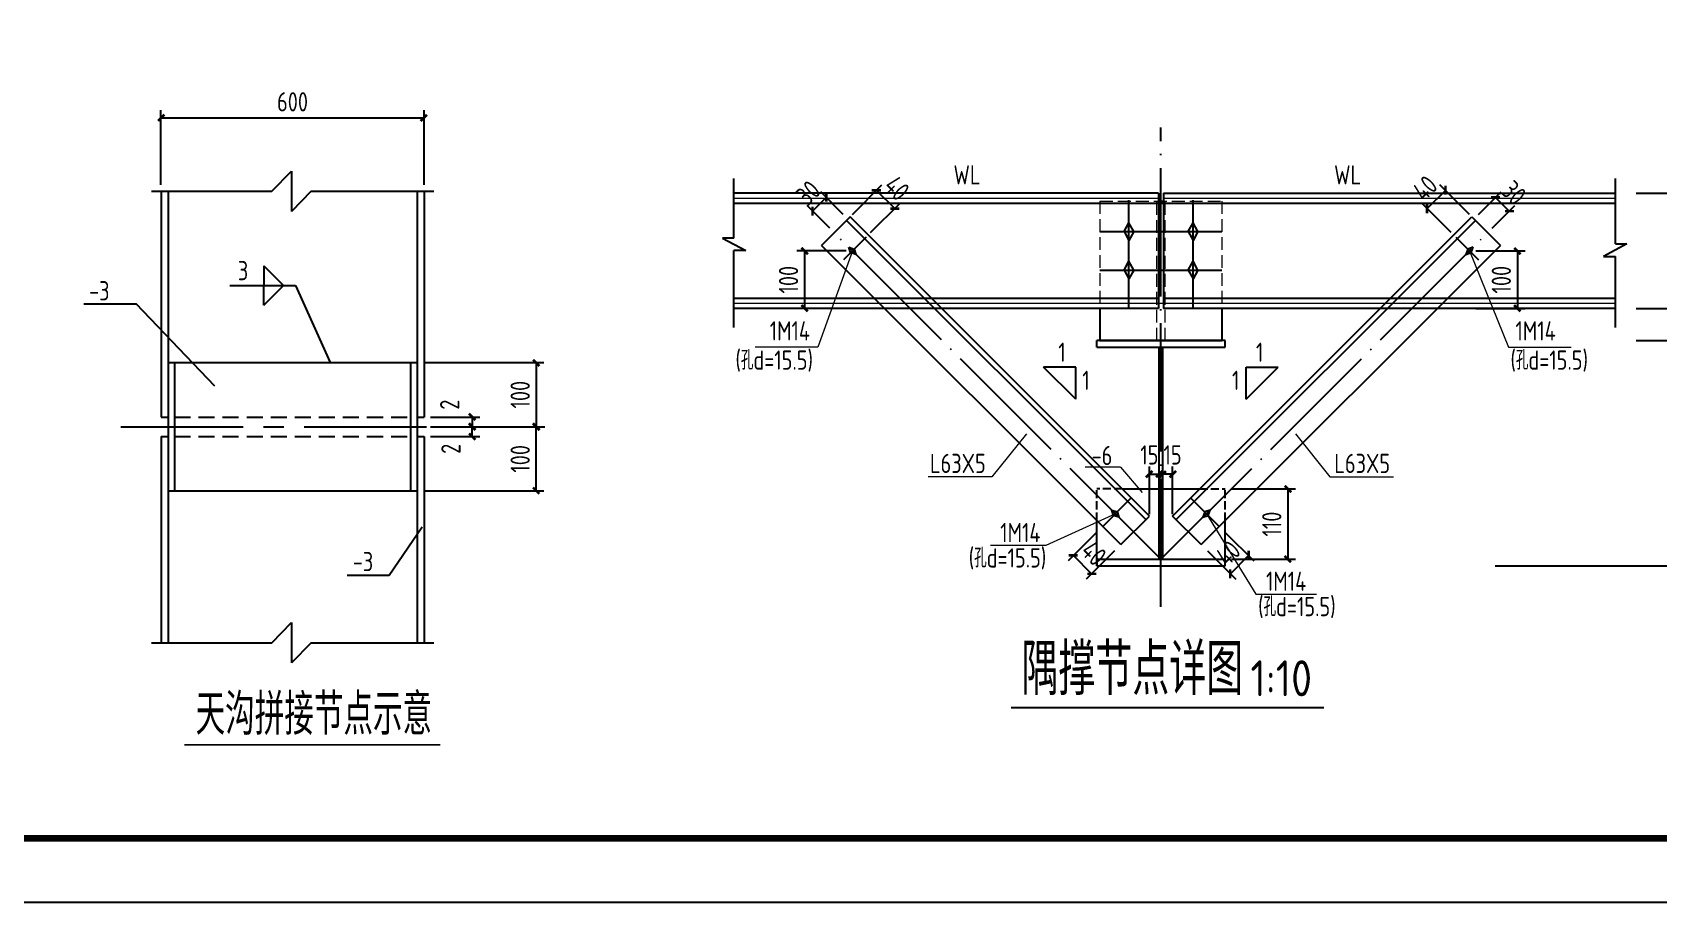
# Model space of a CAD drawing. Header units: millimetres. Extents: x 865974 to 875117, y 41124 to 44891.
# Drawn here: x 869182.2 to 869435.6, y 41123.6 to 41259.2 of the extents above; entities that cross this region are included whole.
import ezdxf

# ---------------------------------------------------------------- set-up
doc = ezdxf.new("R2010")
doc.units = ezdxf.units.MM
doc.header["$LTSCALE"] = 1000
doc.header["$MEASUREMENT"] = 0
for name, pattern in [('( Hidden )', [0.375, 0.25, -0.125]), ('3', [500, 300, -200]), ('center2', [28.575, 19.05, -3.175, 3.175, -3.175]), ('DASH', [0.35, 0.25, -0.1]), ('DASHED', [117.236842, 78.157895, -39.078947]), ('DOTE', [2.42, 2, -0.2, 0.02, -0.2])]:
    doc.linetypes.add(name, pattern=pattern)
for name, color, linetype in [('AXIS', 3, 'Continuous'), ('D1', 112, 'Continuous'), ('D2', 6, 'Continuous'), ('DIM', 7, 'Continuous'), ('DOTE', 1, 'DOTE'), ('FEN', 21, 'Continuous'), ('SHI', 3, 'Continuous'), ('文字', 7, 'Continuous'), ('桩', 6, 'Continuous'), ('梁虚线', 134, '3'), ('水平标注', 2, 'Continuous')]:
    doc.layers.add(name, color=color, linetype=linetype)
for name, color, linetype, lineweight in [('D3', 62, 'Continuous', 9), ('LZ', 64, 'Continuous', 9), ('数字', 3, 'Continuous', 9)]:
    doc.layers.add(name, color=color, linetype=linetype, lineweight=lineweight)
doc.styles.add('GBHZ', font='gbenor.shx', dxfattribs={"width": 0.9, "bigfont": 'gbcbig.shx'})
doc.dimstyles.new('Y10', dxfattribs={"dimscale": 0, "dimtxt": 3, "dimasz": 0.01, "dimexe": 1.2, "dimexo": 1, "dimgap": 1, "dimtad": 1, "dimdec": 0, "dimlfac": 10, "dimzin": 0, "dimdsep": 46, "dimtxsty": 'GBHZ', "dimblk1": 'DX', "dimblk2": 'DX', "dimsah": 1, "dimcen": 0.09, "dimdle": 1, "dimadec": 0, "dimazin": 0, "dimtfac": 1, "dimtdec": 0, "dimtix": 1, "dimtmove": 2, "dimatfit": 3, "dimldrblk": 'DX', "dimfxl": 0, "dimtolj": 1, "dimtzin": 0, "dimarcsym": 0})

# ---------------------------------------------------------------- blocks, each defined once
blk = doc.blocks.new('DX')
at = {"color": 0, "linetype": 'ByBlock', "const_width": 40}
blk.add_lwpolyline([(-54, -51), (46, 49)], dxfattribs=at)
blk = doc.blocks.new('*D10')
at = {"layer": 'Defpoints', "color": 0, "linetype": 'ByBlock', "transparency": 16777216}
for p in [(869431.14, 41234.13), (869442.69, 41234.13), (869431.14, 41216.17)]:
    blk.add_point(p, dxfattribs=at)
at = {"layer": 'dim', "color": 0, "linetype": 'ByBlock', "lineweight": -2, "transparency": 16777216}
for p, q in [((869432.14, 41234.13), (869443.89, 41234.13)), ((869442.69, 41216.18), (869442.69, 41234.12)), ((869432.14, 41216.17), (869443.89, 41216.17))]:
    blk.add_line(p, q, dxfattribs=at)
at = {"layer": 'dim', "color": 0, "linetype": 'ByBlock', "lineweight": -2, "transparency": 16777216, "xscale": 0.01, "yscale": 0.01, "zscale": 0.01}
for p, rotation in [((869442.69, 41234.13), 90), ((869442.69, 41216.17), 270)]:
    blk.add_blockref('DX', p, dxfattribs=dict(at, rotation=rotation))
at = {"layer": 'dim', "color": 0, "linetype": 'ByBlock', "transparency": 16777216, "insert": (869440.19, 41225.15), "char_height": 3, "attachment_point": 5, "rotation": 90, "style": 'GBHZ'}
blk.add_mtext('\\A1;200', dxfattribs=at)
blk = doc.blocks.new('*D11')
at = {"layer": 'Defpoints', "color": 0, "linetype": 'ByBlock', "transparency": 16777216}
for p in [(869433.14, 41211.17), (869442.69, 41211.17), (869409.16, 41176.09)]:
    blk.add_point(p, dxfattribs=at)
at = {"layer": 'dim', "color": 0, "linetype": 'ByBlock', "lineweight": -2, "transparency": 16777216}
for p, q in [((869434.14, 41211.17), (869443.89, 41211.17)), ((869442.69, 41176.1), (869442.69, 41211.16)), ((869410.16, 41176.09), (869443.89, 41176.09))]:
    blk.add_line(p, q, dxfattribs=at)
at = {"layer": 'dim', "color": 0, "linetype": 'ByBlock', "lineweight": -2, "transparency": 16777216, "xscale": 0.01, "yscale": 0.01, "zscale": 0.01}
for p, rotation in [((869442.69, 41211.17), 90), ((869442.69, 41176.09), 270)]:
    blk.add_blockref('DX', p, dxfattribs=dict(at, rotation=rotation))
at = {"layer": 'dim', "color": 0, "linetype": 'ByBlock', "transparency": 16777216, "insert": (869440.11, 41193.63), "char_height": 3, "attachment_point": 5, "rotation": 90, "style": 'GBHZ'}
blk.add_mtext('\\A1;梁高(柱高)', dxfattribs=at)
blk = doc.blocks.new('*D12')
at = {"layer": 'Defpoints', "color": 0, "transparency": 16777216}
for p in [(869358.38, 41190.36), (869358.38, 41183.13), (869359.88, 41183.13)]:
    blk.add_point(p, dxfattribs=at)
at = {"layer": 'dim', "color": 0, "lineweight": -2, "transparency": 16777216}
for p, q in [((869358.38, 41184.13), (869358.38, 41191.56)), ((869359.88, 41184.13), (869359.88, 41191.56)), ((869358.37, 41190.36), (869358.36, 41190.36)), ((869359.88, 41190.36), (869358.38, 41190.36)), ((869359.89, 41190.36), (869359.9, 41190.36))]:
    blk.add_line(p, q, dxfattribs=at)
at = {"layer": 'dim', "color": 0, "lineweight": -2, "transparency": 16777216, "xscale": 0.01, "yscale": 0.01, "zscale": 0.01}
blk.add_blockref('DX', (869358.38, 41190.36), dxfattribs=at)
at = {"layer": 'dim', "color": 0, "lineweight": -2, "transparency": 16777216, "xscale": 0.01, "yscale": 0.01, "zscale": 0.01, "rotation": 180}
blk.add_blockref('DX', (869359.88, 41190.36), dxfattribs=at)
at = {"layer": 'dim', "color": 0, "transparency": 16777216, "insert": (869359.88, 41193.36), "char_height": 3, "attachment_point": 5, "style": 'GBHZ'}
blk.add_mtext('\\A1;15', dxfattribs=at)
blk = doc.blocks.new('LS1')
at = {"layer": 'D1'}
for p, q in [((0, 10), (-5, 0)), ((-5, 0), (0, -10)), ((5, 0), (0, 10)), ((0, -10), (5, 0))]:
    blk.add_line(p, q, dxfattribs=at)
blk = doc.blocks.new('*D13')
at = {"layer": 'Defpoints', "color": 0, "transparency": 16777216}
for p in [(869406.87, 41230.12), (869412.36, 41231.37), (869408.99, 41228)]:
    blk.add_point(p, dxfattribs=at)
at = {"layer": 'dim', "color": 0, "lineweight": -2, "transparency": 16777216}
for p, q in [((869407.58, 41230.83), (869411.09, 41234.34)), ((869409.7, 41228.71), (869413.21, 41232.22)), ((869410.23, 41233.5), (869410.22, 41233.5)), ((869410.24, 41233.49), (869412.36, 41231.37)), ((869412.37, 41231.36), (869412.37, 41231.36))]:
    blk.add_line(p, q, dxfattribs=at)
at = {"layer": 'dim', "color": 0, "lineweight": -2, "transparency": 16777216, "xscale": 0.01, "yscale": 0.01, "zscale": 0.01}
for p, rotation in [((869410.24, 41233.49), 315.0000000031444), ((869412.36, 41231.37), 135.0000000031443)]:
    blk.add_blockref('DX', p, dxfattribs=dict(at, rotation=rotation))
at = {"layer": 'dim', "color": 0, "transparency": 16777216, "insert": (869413.07, 41234.2), "char_height": 3, "attachment_point": 5, "rotation": 315, "style": 'GBHZ'}
blk.add_mtext('\\A1;30', dxfattribs=at)
blk = doc.blocks.new('*D14')
at = {"layer": 'Defpoints', "color": 0, "transparency": 16777216}
for p in [(869399.57, 41231.76), (869406.87, 41230.12), (869404.04, 41227.29)]:
    blk.add_point(p, dxfattribs=at)
at = {"layer": 'dim', "color": 0, "lineweight": -2, "transparency": 16777216}
for p, q in [((869402.4, 41234.59), (869399.57, 41231.76)), ((869406.16, 41230.83), (869401.55, 41235.44)), ((869402.41, 41234.6), (869402.42, 41234.6)), ((869403.33, 41228), (869398.72, 41232.61)), ((869399.57, 41231.75), (869399.56, 41231.75))]:
    blk.add_line(p, q, dxfattribs=at)
at = {"layer": 'dim', "color": 0, "lineweight": -2, "transparency": 16777216, "xscale": 0.01, "yscale": 0.01, "zscale": 0.01}
for p, rotation in [((869402.4, 41234.59), 224.9999999976418), ((869399.57, 41231.76), 44.99999999764176)]:
    blk.add_blockref('DX', p, dxfattribs=dict(at, rotation=rotation))
at = {"layer": 'dim', "color": 0, "transparency": 16777216, "insert": (869399.22, 41234.94), "char_height": 3, "attachment_point": 5, "rotation": 45, "style": 'GBHZ'}
blk.add_mtext('\\A1;40', dxfattribs=at)
blk = doc.blocks.new('*D15')
at = {"layer": 'Defpoints', "color": 0, "transparency": 16777216}
for p in [(869406.16, 41225.17), (869406.16, 41216.17), (869413.62, 41216.17)]:
    blk.add_point(p, dxfattribs=at)
at = {"layer": 'dim', "color": 0, "lineweight": -2, "transparency": 16777216}
for p, q in [((869407.16, 41225.17), (869414.82, 41225.17)), ((869413.62, 41225.16), (869413.62, 41216.18)), ((869407.16, 41216.17), (869414.82, 41216.17))]:
    blk.add_line(p, q, dxfattribs=at)
at = {"layer": 'dim', "color": 0, "lineweight": -2, "transparency": 16777216, "xscale": 0.01, "yscale": 0.01, "zscale": 0.01}
for p, rotation in [((869413.62, 41225.17), 90), ((869413.62, 41216.17), 270)]:
    blk.add_blockref('DX', p, dxfattribs=dict(at, rotation=rotation))
at = {"layer": 'dim', "color": 0, "transparency": 16777216, "insert": (869411.12, 41220.67), "char_height": 3, "attachment_point": 5, "rotation": 90, "style": 'GBHZ'}
blk.add_mtext('\\A1;100', dxfattribs=at)
blk = doc.blocks.new('*D16')
at = {"layer": 'Defpoints', "color": 0, "transparency": 16777216}
for p in [(869357.78, 41190.36), (869356.28, 41183.13), (869357.78, 41183.13)]:
    blk.add_point(p, dxfattribs=at)
at = {"layer": 'dim', "color": 0, "lineweight": -2, "transparency": 16777216}
for p, q in [((869356.28, 41184.13), (869356.28, 41191.56)), ((869357.78, 41184.13), (869357.78, 41191.56)), ((869356.27, 41190.36), (869356.26, 41190.36)), ((869356.28, 41190.36), (869357.78, 41190.36)), ((869357.79, 41190.36), (869357.8, 41190.36))]:
    blk.add_line(p, q, dxfattribs=at)
at = {"layer": 'dim', "color": 0, "lineweight": -2, "transparency": 16777216, "xscale": 0.01, "yscale": 0.01, "zscale": 0.01}
blk.add_blockref('DX', (869356.28, 41190.36), dxfattribs=at)
at = {"layer": 'dim', "color": 0, "lineweight": -2, "transparency": 16777216, "xscale": 0.01, "yscale": 0.01, "zscale": 0.01, "rotation": 180}
blk.add_blockref('DX', (869357.78, 41190.36), dxfattribs=at)
at = {"layer": 'dim', "color": 0, "transparency": 16777216, "insert": (869356.27, 41193.36), "char_height": 3, "attachment_point": 5, "style": 'GBHZ'}
blk.add_mtext('\\A1;15', dxfattribs=at)
blk = doc.blocks.new('*D17')
at = {"layer": 'Defpoints', "color": 0, "transparency": 16777216}
for p in [(869303.79, 41231.37), (869309.28, 41230.12), (869307.16, 41228)]:
    blk.add_point(p, dxfattribs=at)
at = {"layer": 'dim', "color": 0, "lineweight": -2, "transparency": 16777216}
for p, q in [((869306.45, 41228.71), (869302.94, 41232.22)), ((869305.91, 41233.49), (869303.79, 41231.37)), ((869308.57, 41230.83), (869305.06, 41234.34)), ((869305.92, 41233.5), (869305.93, 41233.5)), ((869303.78, 41231.36), (869303.78, 41231.36))]:
    blk.add_line(p, q, dxfattribs=at)
at = {"layer": 'dim', "color": 0, "lineweight": -2, "transparency": 16777216, "xscale": 0.01, "yscale": 0.01, "zscale": 0.01}
for p, rotation in [((869303.79, 41231.37), 44.99999999685568), ((869305.91, 41233.49), 224.9999999968557)]:
    blk.add_blockref('DX', p, dxfattribs=dict(at, rotation=rotation))
at = {"layer": 'dim', "color": 0, "transparency": 16777216, "insert": (869303.08, 41234.2), "char_height": 3, "attachment_point": 5, "rotation": 45, "style": 'GBHZ'}
blk.add_mtext('\\A1;30', dxfattribs=at)
blk = doc.blocks.new('*D18')
at = {"layer": 'Defpoints', "color": 0, "transparency": 16777216}
for p in [(869309.28, 41230.12), (869316.58, 41231.76), (869312.11, 41227.29)]:
    blk.add_point(p, dxfattribs=at)
at = {"layer": 'dim', "color": 0, "lineweight": -2, "transparency": 16777216}
for p, q in [((869309.99, 41230.83), (869314.6, 41235.44)), ((869313.74, 41234.6), (869313.74, 41234.6)), ((869313.75, 41234.59), (869316.58, 41231.76)), ((869312.82, 41228), (869317.43, 41232.61)), ((869316.58, 41231.75), (869316.59, 41231.75))]:
    blk.add_line(p, q, dxfattribs=at)
at = {"layer": 'dim', "color": 0, "lineweight": -2, "transparency": 16777216, "xscale": 0.01, "yscale": 0.01, "zscale": 0.01}
for p, rotation in [((869313.75, 41234.59), 315.0000000023583), ((869316.58, 41231.76), 135.0000000023582)]:
    blk.add_blockref('DX', p, dxfattribs=dict(at, rotation=rotation))
at = {"layer": 'dim', "color": 0, "transparency": 16777216, "insert": (869316.93, 41234.94), "char_height": 3, "attachment_point": 5, "rotation": 315, "style": 'GBHZ'}
blk.add_mtext('\\A1;40', dxfattribs=at)
blk = doc.blocks.new('*D19')
at = {"layer": 'Defpoints', "color": 0, "transparency": 16777216}
for p in [(869309.99, 41225.17), (869302.53, 41216.17), (869309.99, 41216.17)]:
    blk.add_point(p, dxfattribs=at)
at = {"layer": 'dim', "color": 0, "lineweight": -2, "transparency": 16777216}
for p, q in [((869308.99, 41225.17), (869301.33, 41225.17)), ((869302.53, 41225.16), (869302.53, 41216.18)), ((869308.99, 41216.17), (869301.33, 41216.17))]:
    blk.add_line(p, q, dxfattribs=at)
at = {"layer": 'dim', "color": 0, "lineweight": -2, "transparency": 16777216, "xscale": 0.01, "yscale": 0.01, "zscale": 0.01}
for p, rotation in [((869302.53, 41225.17), 90), ((869302.53, 41216.17), 270)]:
    blk.add_blockref('DX', p, dxfattribs=dict(at, rotation=rotation))
at = {"layer": 'dim', "color": 0, "transparency": 16777216, "insert": (869300.03, 41220.67), "char_height": 3, "attachment_point": 5, "rotation": 90, "style": 'GBHZ'}
blk.add_mtext('\\A1;100', dxfattribs=at)
blk = doc.blocks.new('*D20')
at = {"layer": 'Defpoints', "color": 0, "transparency": 16777216}
for p in [(869368.08, 41188.08), (869368.08, 41177.09), (869377.85, 41177.09)]:
    blk.add_point(p, dxfattribs=at)
at = {"layer": 'dim', "color": 0, "lineweight": -2, "transparency": 16777216}
for p, q in [((869369.08, 41188.08), (869379.05, 41188.08)), ((869377.85, 41188.07), (869377.85, 41177.1)), ((869369.08, 41177.09), (869379.05, 41177.09))]:
    blk.add_line(p, q, dxfattribs=at)
at = {"layer": 'dim', "color": 0, "lineweight": -2, "transparency": 16777216, "xscale": 0.01, "yscale": 0.01, "zscale": 0.01}
for p, rotation in [((869377.85, 41188.08), 90), ((869377.85, 41177.09), 270)]:
    blk.add_blockref('DX', p, dxfattribs=dict(at, rotation=rotation))
at = {"layer": 'dim', "color": 0, "transparency": 16777216, "insert": (869375.35, 41182.58), "char_height": 3, "attachment_point": 5, "rotation": 90, "style": 'GBHZ'}
blk.add_mtext('\\A1;110', dxfattribs=at)
blk = doc.blocks.new('*D21')
at = {"layer": 'Defpoints', "color": 0, "linetype": 'ByBlock', "transparency": 16777216}
for p in [(869431.14, 41216.17), (869431.14, 41211.17), (869442.69, 41211.17)]:
    blk.add_point(p, dxfattribs=at)
at = {"layer": 'dim', "color": 0, "linetype": 'ByBlock', "lineweight": -2, "transparency": 16777216}
for p, q in [((869432.14, 41216.17), (869443.89, 41216.17)), ((869442.69, 41216.16), (869442.69, 41211.18)), ((869432.14, 41211.17), (869443.89, 41211.17))]:
    blk.add_line(p, q, dxfattribs=at)
at = {"layer": 'dim', "color": 0, "linetype": 'ByBlock', "lineweight": -2, "transparency": 16777216, "xscale": 0.01, "yscale": 0.01, "zscale": 0.01}
for p, rotation in [((869442.69, 41216.17), 90), ((869442.69, 41211.17), 270)]:
    blk.add_blockref('DX', p, dxfattribs=dict(at, rotation=rotation))
at = {"layer": 'dim', "color": 0, "linetype": 'ByBlock', "transparency": 16777216, "insert": (869440.19, 41213.8), "char_height": 3, "attachment_point": 5, "rotation": 90, "style": 'GBHZ'}
blk.add_mtext('\\A1;50', dxfattribs=at)
blk = doc.blocks.new('*D22')
at = {"layer": 'Defpoints', "color": 0, "transparency": 16777216}
for p in [(869367.46, 41181.94), (869364.63, 41179.11), (869371.71, 41177.68)]:
    blk.add_point(p, dxfattribs=at)
at = {"layer": 'dim', "color": 0, "lineweight": -2, "transparency": 16777216}
for p, q in [((869368.16, 41181.23), (869372.56, 41176.83)), ((869365.33, 41178.4), (869369.73, 41174)), ((869368.89, 41174.85), (869371.71, 41177.68)), ((869371.72, 41177.69), (869371.73, 41177.7)), ((869368.88, 41174.85), (869368.87, 41174.84))]:
    blk.add_line(p, q, dxfattribs=at)
at = {"layer": 'dim', "color": 0, "lineweight": -2, "transparency": 16777216, "xscale": 0.01, "yscale": 0.01, "zscale": 0.01}
for p, rotation in [((869371.71, 41177.68), 225), ((869368.89, 41174.85), 45)]:
    blk.add_blockref('DX', p, dxfattribs=dict(at, rotation=rotation))
at = {"layer": 'dim', "color": 0, "transparency": 16777216, "insert": (869368.53, 41178.04), "char_height": 3, "attachment_point": 5, "rotation": 45, "style": 'GBHZ'}
blk.add_mtext('\\A1;40', dxfattribs=at)
blk = doc.blocks.new('*D23')
at = {"layer": 'Defpoints', "color": 0, "transparency": 16777216}
for p in [(869348.7, 41181.94), (869351.52, 41179.11), (869344.44, 41177.68)]:
    blk.add_point(p, dxfattribs=at)
at = {"layer": 'dim', "color": 0, "lineweight": -2, "transparency": 16777216}
for p, q in [((869347.99, 41181.23), (869343.59, 41176.83)), ((869344.43, 41177.69), (869344.42, 41177.7)), ((869347.27, 41174.85), (869344.44, 41177.68)), ((869350.82, 41178.4), (869346.42, 41174)), ((869347.27, 41174.85), (869347.28, 41174.84))]:
    blk.add_line(p, q, dxfattribs=at)
at = {"layer": 'dim', "color": 0, "lineweight": -2, "transparency": 16777216, "xscale": 0.01, "yscale": 0.01, "zscale": 0.01}
for p, rotation in [((869344.44, 41177.68), 315), ((869347.27, 41174.85), 135)]:
    blk.add_blockref('DX', p, dxfattribs=dict(at, rotation=rotation))
at = {"layer": 'dim', "color": 0, "transparency": 16777216, "insert": (869347.62, 41178.04), "char_height": 3, "attachment_point": 5, "rotation": 315, "style": 'GBHZ'}
blk.add_mtext('\\A1;40', dxfattribs=at)
blk = doc.blocks.new('*D312')
at = {"layer": 'Defpoints', "color": 0, "linetype": 'ByBlock', "transparency": 16777216}
for p in [(869243.23, 41245.89), (869202.23, 41234.45), (869243.23, 41234.45)]:
    blk.add_point(p, dxfattribs=at)
at = {"layer": 'DIM', "color": 0, "linetype": 'ByBlock', "lineweight": -2, "transparency": 16777216}
for p, q in [((869202.23, 41235.45), (869202.23, 41247.09)), ((869202.24, 41245.89), (869243.22, 41245.89)), ((869243.23, 41235.45), (869243.23, 41247.09))]:
    blk.add_line(p, q, dxfattribs=at)
at = {"layer": 'DIM', "color": 0, "linetype": 'ByBlock', "lineweight": -2, "transparency": 16777216, "xscale": 0.01, "yscale": 0.01, "zscale": 0.01, "rotation": 180}
blk.add_blockref('DX', (869202.23, 41245.89), dxfattribs=at)
at = {"layer": 'DIM', "color": 0, "linetype": 'ByBlock', "lineweight": -2, "transparency": 16777216, "xscale": 0.01, "yscale": 0.01, "zscale": 0.01}
blk.add_blockref('DX', (869243.23, 41245.89), dxfattribs=at)
at = {"layer": 'DIM', "color": 0, "linetype": 'ByBlock', "transparency": 16777216, "insert": (869222.73, 41248.39), "char_height": 3, "attachment_point": 5, "style": 'GBHZ'}
blk.add_mtext('\\A1;600', dxfattribs=at)
blk = doc.blocks.new('*D313')
at = {"layer": 'Defpoints', "color": 0, "linetype": 'ByBlock', "transparency": 16777216}
for p in [(869242.13, 41207.75), (869250.26, 41197.75), (869260.71, 41197.75)]:
    blk.add_point(p, dxfattribs=at)
at = {"layer": 'DIM', "color": 0, "linetype": 'ByBlock', "lineweight": -2, "transparency": 16777216}
for p, q in [((869243.13, 41207.75), (869261.91, 41207.75)), ((869260.71, 41207.74), (869260.71, 41197.76)), ((869251.26, 41197.75), (869261.91, 41197.75))]:
    blk.add_line(p, q, dxfattribs=at)
at = {"layer": 'DIM', "color": 0, "linetype": 'ByBlock', "lineweight": -2, "transparency": 16777216, "xscale": 0.01, "yscale": 0.01, "zscale": 0.01}
for p, rotation in [((869260.71, 41207.75), 90), ((869260.71, 41197.75), 270)]:
    blk.add_blockref('DX', p, dxfattribs=dict(at, rotation=rotation))
at = {"layer": 'DIM', "color": 0, "linetype": 'ByBlock', "transparency": 16777216, "insert": (869258.21, 41202.75), "char_height": 3, "attachment_point": 5, "rotation": 90, "style": 'GBHZ'}
blk.add_mtext('\\A1;100', dxfattribs=at)
blk = doc.blocks.new('*D314')
at = {"layer": 'Defpoints', "color": 0, "linetype": 'ByBlock', "transparency": 16777216}
for p in [(869250.26, 41197.75), (869260.71, 41197.75), (869242.13, 41187.75)]:
    blk.add_point(p, dxfattribs=at)
at = {"layer": 'DIM', "color": 0, "linetype": 'ByBlock', "lineweight": -2, "transparency": 16777216}
for p, q in [((869251.26, 41197.75), (869261.91, 41197.75)), ((869260.71, 41187.76), (869260.71, 41197.74)), ((869243.13, 41187.75), (869261.91, 41187.75))]:
    blk.add_line(p, q, dxfattribs=at)
at = {"layer": 'DIM', "color": 0, "linetype": 'ByBlock', "lineweight": -2, "transparency": 16777216, "xscale": 0.01, "yscale": 0.01, "zscale": 0.01}
for p, rotation in [((869260.71, 41197.75), 90), ((869260.71, 41187.75), 270)]:
    blk.add_blockref('DX', p, dxfattribs=dict(at, rotation=rotation))
at = {"layer": 'DIM', "color": 0, "linetype": 'ByBlock', "transparency": 16777216, "insert": (869258.21, 41192.75), "char_height": 3, "attachment_point": 5, "rotation": 90, "style": 'GBHZ'}
blk.add_mtext('\\A1;100', dxfattribs=at)
blk = doc.blocks.new('*D315')
at = {"layer": 'Defpoints', "color": 0, "linetype": 'ByBlock', "transparency": 16777216}
for p in [(869243.23, 41197.75), (869250.73, 41197.75), (869243.23, 41196.25)]:
    blk.add_point(p, dxfattribs=at)
at = {"layer": 'DIM', "color": 0, "linetype": 'ByBlock', "lineweight": -2, "transparency": 16777216}
for p, q in [((869244.23, 41197.75), (869251.93, 41197.75)), ((869250.73, 41197.76), (869250.73, 41197.77)), ((869250.73, 41196.25), (869250.73, 41197.75)), ((869244.23, 41196.25), (869251.93, 41196.25)), ((869250.73, 41196.24), (869250.73, 41196.23))]:
    blk.add_line(p, q, dxfattribs=at)
at = {"layer": 'DIM', "color": 0, "linetype": 'ByBlock', "lineweight": -2, "transparency": 16777216, "xscale": 0.01, "yscale": 0.01, "zscale": 0.01}
for p, rotation in [((869250.73, 41197.75), 270), ((869250.73, 41196.25), 90)]:
    blk.add_blockref('DX', p, dxfattribs=dict(at, rotation=rotation))
at = {"layer": 'DIM', "color": 0, "linetype": 'ByBlock', "transparency": 16777216, "insert": (869247.41, 41194.31), "char_height": 3, "attachment_point": 5, "rotation": 90, "style": 'GBHZ'}
blk.add_mtext('\\A1;2', dxfattribs=at)
blk = doc.blocks.new('*D316')
at = {"layer": 'Defpoints', "color": 0, "linetype": 'ByBlock', "transparency": 16777216}
for p in [(869243.23, 41199.25), (869243.23, 41197.75), (869250.73, 41197.75)]:
    blk.add_point(p, dxfattribs=at)
at = {"layer": 'DIM', "color": 0, "linetype": 'ByBlock', "lineweight": -2, "transparency": 16777216}
for p, q in [((869244.23, 41199.25), (869251.93, 41199.25)), ((869250.73, 41199.26), (869250.73, 41199.27)), ((869250.73, 41199.25), (869250.73, 41197.75)), ((869244.23, 41197.75), (869251.93, 41197.75)), ((869250.73, 41197.74), (869250.73, 41197.73))]:
    blk.add_line(p, q, dxfattribs=at)
at = {"layer": 'DIM', "color": 0, "linetype": 'ByBlock', "lineweight": -2, "transparency": 16777216, "xscale": 0.01, "yscale": 0.01, "zscale": 0.01}
for p, rotation in [((869250.73, 41199.25), 270), ((869250.73, 41197.75), 90)]:
    blk.add_blockref('DX', p, dxfattribs=dict(at, rotation=rotation))
at = {"layer": 'DIM', "color": 0, "linetype": 'ByBlock', "transparency": 16777216, "insert": (869247.22, 41201.19), "char_height": 3, "attachment_point": 5, "rotation": 90, "style": 'GBHZ'}
blk.add_mtext('\\A1;2', dxfattribs=at)

msp = doc.modelspace()

# ---------------------------------------------------------------- linework, layer by layer
at = {"color": 7, "ltscale": 0.75}
for p, q in [((869190.231, 41216.904, 15.397), (869198.361, 41216.904, 15.397)), ((869210.639, 41204.058, 15.397), (869198.361, 41216.904, 15.397)), ((869237.771, 41174.619, 15.397), (869242.931, 41182.13, 15.397)), ((869231.26, 41174.619, 15.397), (869237.771, 41174.619, 15.397))]:
    msp.add_line(p, q, dxfattribs=at)
msp.add_line((869707.937, 41123.604), (868866.937, 41123.604))
at = {"color": 0, "const_width": 1}
msp.add_lwpolyline([(869697.937, 41133.604), (868891.937, 41133.604), (868891.937, 41707.604), (869697.937, 41707.604)], close=True, dxfattribs=at)
at = {"layer": 'D1', "color": 251}
for p, q in [((869291.53, 41227.159), (869291.53, 41236.44)), ((869428.894, 41226.246), (869428.894, 41236.44)), ((869289.761, 41227.159), (869293.379, 41225.22)), ((869291.53, 41227.159), (869289.761, 41227.159)), ((869293.379, 41225.22), (869291.53, 41225.22)), ((869291.53, 41213.21), (869291.53, 41225.22)), ((869430.664, 41226.246), (869427.045, 41224.307)), ((869428.894, 41226.246), (869430.664, 41226.246)), ((869427.045, 41224.307), (869428.894, 41224.307)), ((869428.894, 41213.21), (869428.894, 41224.307))]:
    msp.add_line(p, q, dxfattribs=at)
at = {"layer": 'D1', "color": 251, "linetype": 'DASH', "ltscale": 0.005}
for p, q in [((869352.033, 41188.078), (869348.075, 41188.078)), ((869348.075, 41183.125), (869348.075, 41188.078)), ((869364.118, 41188.078), (869368.075, 41188.078)), ((869368.075, 41183.125), (869368.075, 41188.078))]:
    msp.add_line(p, q, dxfattribs=at)
at = {"layer": 'D2'}
for p, q in [((869357.675, 41234.132), (869291.53, 41234.132)), ((869428.894, 41232.559), (869291.53, 41232.559)), ((869357.675, 41232.91), (869358.475, 41232.91)), ((869358.475, 41234.132), (869428.894, 41234.132)), ((869309.635, 41230.475), (869305.181, 41226.02)), ((869355.71, 41183.269), (869309.07, 41229.909)), ((869356.275, 41183.835), (869309.635, 41230.475)), ((869359.875, 41183.835), (869406.515, 41230.475)), ((869360.441, 41183.269), (869407.081, 41229.909)), ((869406.515, 41230.475), (869410.97, 41226.02)), ((869351.821, 41179.38), (869305.181, 41226.02)), ((869364.33, 41179.38), (869410.97, 41226.02)), ((869357.675, 41217.745), (869291.53, 41217.745)), ((869428.894, 41217.745), (869358.475, 41217.745)), ((869357.675, 41216.171), (869291.53, 41216.171)), ((869348.575, 41216.171), (869348.575, 41211.171)), ((869428.894, 41216.171), (869358.475, 41216.171)), ((869367.575, 41216.171), (869367.575, 41211.171)), ((869368.075, 41211.171), (869348.075, 41211.171)), ((869348.075, 41210.154), (869348.075, 41211.171)), ((869348.075, 41210.154), (869368.075, 41210.154)), ((869348.575, 41211.171), (869367.575, 41211.171)), ((869357.775, 41177.085), (869357.775, 41210.154)), ((869358.375, 41177.085), (869358.375, 41210.154)), ((869368.075, 41210.154), (869368.075, 41211.171)), ((869352.033, 41188.078), (869364.118, 41188.078)), ((869348.075, 41176.085), (869348.075, 41183.125)), ((869348.075, 41177.344), (869348.075, 41183.125)), ((869351.821, 41179.38), (869356.275, 41183.835)), ((869364.33, 41179.38), (869359.875, 41183.835)), ((869368.075, 41176.085), (869368.075, 41183.125)), ((869348.075, 41177.344), (869348.075, 41176.085)), ((869348.075, 41177.085), (869368.075, 41177.085)), ((869348.075, 41176.085), (869368.075, 41176.085)), ((869348.075, 41176.085), (869368.075, 41176.085))]:
    msp.add_line(p, q, dxfattribs=at)
at = {"layer": 'D3', "color": 251}
for p, q in [((869309.989, 41225.171), (869304.592, 41210.177)), ((869406.162, 41225.171), (869412.225, 41210.177)), ((869304.592, 41210.177), (869294.83, 41210.177)), ((869412.225, 41210.177), (869421.987, 41210.177)), ((869337.11, 41196.629), (869331.737, 41189.943)), ((869379.041, 41196.629), (869384.414, 41189.943)), ((869331.737, 41189.943), (869321.809, 41189.943)), ((869351.745, 41191.434), (869346.276, 41191.434)), ((869351.745, 41191.434), (869355.152, 41187.527)), ((869384.414, 41189.943), (869394.342, 41189.943)), ((869350.972, 41184.188), (869340.131, 41179.265)), ((869365.179, 41184.188), (869372.881, 41171.674)), ((869340.131, 41179.265), (869331.527, 41179.265)), ((869372.881, 41171.674), (869382.319, 41171.674))]:
    msp.add_line(p, q, dxfattribs=at)
at = {"layer": 'DOTE', "linetype": 'DOTE', "ltscale": 0.01}
for p, q in [((869358.075, 41169.667), (869358.075, 41244.375)), ((869353.075, 41216.172), (869353.075, 41233.055)), ((869363.075, 41216.172), (869363.075, 41233.055)), ((869358.075, 41177.085), (869307.161, 41228)), ((869312.11, 41227.293), (869308.575, 41223.757)), ((869348.575, 41228.172), (869367.575, 41228.172)), ((869358.075, 41177.085), (869408.99, 41228)), ((869404.04, 41227.293), (869407.576, 41223.757)), ((869348.575, 41222.169), (869367.575, 41222.169)), ((869348.992, 41182.209), (869353.447, 41186.663)), ((869367.158, 41182.209), (869362.704, 41186.663))]:
    msp.add_line(p, q, dxfattribs=at)
at = {"layer": 'DOTE', "linetype": 'center2', "ltscale": 0.001}
msp.add_line((869195.969, 41197.75, 15.397), (869262.042, 41197.75, 15.397), dxfattribs=at)
at = {"layer": 'FEN', "ltscale": 0.3}
for p, q in [((869212.982, 41219.764, 15.397), (869223.17, 41219.764, 15.397)), ((869223.17, 41219.764, 15.397), (869228.574, 41207.75, 15.397))]:
    msp.add_line(p, q, dxfattribs=at)
at = {"layer": 'FEN', "ltscale": 0.3, "elevation": 15.397}
for points in [[(869218.259, 41222.83), (869218.259, 41219.764)], [(869218.259, 41222.83), (869221.292, 41219.797)], [(869218.259, 41216.699), (869218.259, 41219.764)], [(869218.259, 41216.699), (869221.292, 41219.731)]]:
    msp.add_lwpolyline(points, dxfattribs=at)
at = {"layer": 'LZ', "color": 251, "linetype": 'DASHED', "ltscale": 300}
for p, q in [((869357.675, 41233.345), (869291.53, 41233.345)), ((869428.894, 41233.345), (869358.475, 41233.345)), ((869428.894, 41216.958), (869291.53, 41216.958))]:
    msp.add_line(p, q, dxfattribs=at)
at = {"layer": 'LZ', "color": 251, "linetype": 'DASH', "ltscale": 0.008}
for p, q in [((869348.575, 41232.91), (869367.575, 41232.91)), ((869348.575, 41232.91), (869348.575, 41216.171)), ((869357.433, 41211.171), (869357.433, 41232.91)), ((869358.718, 41211.171), (869358.718, 41232.91)), ((869367.575, 41232.91), (869367.575, 41216.171))]:
    msp.add_line(p, q, dxfattribs=at)
at = {"layer": 'SHI'}
for p, q in [((869219.506, 41234.446, 15.397), (869222.565, 41237.587, 15.397)), ((869222.565, 41237.587, 15.397), (869222.565, 41231.304, 15.397)), ((869200.735, 41234.446, 15.397), (869219.506, 41234.446, 15.397)), ((869225.625, 41234.446, 15.397), (869222.565, 41231.304, 15.397)), ((869225.625, 41234.446, 15.397), (869244.735, 41234.446, 15.397)), ((869219.506, 41164.076, 15.397), (869222.565, 41167.217, 15.397)), ((869222.565, 41167.217, 15.397), (869222.565, 41160.935, 15.397)), ((869200.735, 41164.076, 15.397), (869219.506, 41164.076, 15.397)), ((869225.625, 41164.076, 15.397), (869222.565, 41160.935, 15.397)), ((869225.625, 41164.076, 15.397), (869244.735, 41164.076, 15.397))]:
    msp.add_line(p, q, dxfattribs=at)
at = {"layer": 'SHI', "linetype": '( Hidden )', "ltscale": 0.01}
for p, q in [((869204.335, 41199.25, 15.397), (869241.135, 41199.25, 15.397)), ((869204.335, 41196.25, 15.397), (869241.135, 41196.25, 15.397))]:
    msp.add_line(p, q, dxfattribs=at)
at = {"layer": 'SHI', "elevation": 15.397}
for points in [[(869202.235, 41234.446), (869202.235, 41199.25)], [(869203.335, 41234.446), (869203.335, 41164.076)], [(869242.135, 41234.446), (869242.135, 41164.076)], [(869243.235, 41234.446), (869243.235, 41199.25)], [(869203.335, 41207.75), (869242.135, 41207.75)], [(869204.335, 41207.75), (869204.335, 41187.75)], [(869241.135, 41207.75), (869241.135, 41187.75)], [(869202.235, 41199.25), (869203.335, 41199.25)], [(869242.135, 41199.25), (869243.235, 41199.25)], [(869202.235, 41196.25), (869202.235, 41164.076)], [(869202.235, 41196.25), (869203.335, 41196.25)], [(869242.135, 41196.25), (869243.235, 41196.25)], [(869243.235, 41196.25), (869243.235, 41164.076)], [(869203.335, 41187.75), (869242.135, 41187.75)]]:
    msp.add_lwpolyline(points, dxfattribs=at)
at = {"layer": '文字', "color": 6, "const_width": 0.32}
msp.add_lwpolyline([(869334.727, 41153.988), (869383.467, 41153.988)], dxfattribs=at)
at = {"layer": '文字', "color": 6, "const_width": 0.256, "elevation": 15.397}
msp.add_lwpolyline([(869205.893, 41148.172), (869245.759, 41148.172)], dxfattribs=at)
at = {"layer": '桩'}
for p, q in [((869357.675, 41234.132), (869357.675, 41216.171)), ((869358.475, 41234.132), (869358.475, 41216.171)), ((869352.326, 41228.172), (869353.075, 41229.553)), ((869353.824, 41228.172), (869353.075, 41229.553)), ((869362.326, 41228.172), (869363.075, 41229.553)), ((869363.824, 41228.172), (869363.075, 41229.553)), ((869352.326, 41228.172), (869353.075, 41226.791)), ((869353.824, 41228.172), (869353.075, 41226.791)), ((869362.326, 41228.172), (869363.075, 41226.791)), ((869363.824, 41228.172), (869363.075, 41226.791)), ((869352.326, 41222.169), (869353.075, 41223.55)), ((869352.326, 41222.169), (869353.075, 41220.787)), ((869353.824, 41222.169), (869353.075, 41223.55)), ((869353.824, 41222.169), (869353.075, 41220.787)), ((869362.326, 41222.169), (869363.075, 41223.55)), ((869362.326, 41222.169), (869363.075, 41220.787)), ((869363.824, 41222.169), (869363.075, 41223.55)), ((869363.824, 41222.169), (869363.075, 41220.787))]:
    msp.add_line(p, q, dxfattribs=at)
at = {"layer": '梁虚线', "color": 6, "linetype": 'ByBlock'}
for p, q in [((869344.787, 41207.046), (869339.787, 41207.046)), ((869344.787, 41202.046), (869339.787, 41207.046)), ((869344.787, 41202.046), (869344.787, 41207.046)), ((869371.363, 41202.046), (869371.363, 41207.046)), ((869371.363, 41207.046), (869376.363, 41207.046)), ((869371.363, 41202.046), (869376.363, 41207.046))]:
    msp.add_line(p, q, dxfattribs=at)

# ---------------------------------------------------------------- block references
at = {"layer": 'D2'}
for p, xscale, yscale, zscale, rotation in [((869309.989, 41225.171), -0.0786542399324214, 0.07865424011833966, 0.07865424, 45), ((869406.162, 41225.171), 0.07865423993242139, 0.07865423993242139, 0.07865423993242139, 315), ((869350.972, 41184.188), -0.0786542399324214, 0.07865424011833966, 0.07865424, 45), ((869365.179, 41184.188), 0.07865423993242139, 0.07865423993242139, 0.07865423993242139, 315)]:
    msp.add_blockref('LS1', p, dxfattribs=dict(at, xscale=xscale, yscale=yscale, zscale=zscale, rotation=rotation))

# ---------------------------------------------------------------- texts
at = {"layer": 'AXIS', "style": 'GBHZ', "width": 0.9}
for s, p in [('3', (869214.211, 41220.576, 38.397)), ('-3', (869191.023, 41217.436, 15.397)), ('-3', (869232.128, 41175.24, 15.397))]:
    msp.add_text(s, height=3, dxfattribs=at).set_placement(p)
at = {"layer": 'D3', "color": 3, "style": 'GBHZ', "width": 0.9}
for s, p in [('1M14', (869297.104, 41211.194)), ('1M14', (869413.329, 41211.194)), ('1', (869342.073, 41207.857)), ('1', (869372.877, 41207.857)), ('1', (869345.811, 41203.485)), ('1', (869369.14, 41203.485)), ('-6', (869347.27, 41191.771)), ('L63X5', (869322.077, 41190.536)), ('L63X5', (869385.094, 41190.536)), ('1M14', (869333.023, 41179.76)), ('1M14', (869374.439, 41172.168))]:
    msp.add_text(s, height=3, dxfattribs=at).set_placement(p)
at = {"layer": '数字', "style": 'GBHZ', "width": 0.9}
for p in [(869291.753, 41206.636), (869412.538, 41206.636), (869328.109, 41175.811), (869373.211, 41168.22)]:
    msp.add_text('(孔d=15.5)', height=3, dxfattribs=at).set_placement(p)
at = {"layer": '文字', "color": 6, "style": 'GBHZ'}
for s, height, p in [('隅撑节点详图', 8, (869336.335, 41155.939)), ('1:10', 5.6, (869372.028, 41155.743)), ('天沟拼接节点示意', 6.4, (869207.626, 41149.733, 15.397))]:
    msp.add_text(s, height=height, dxfattribs=at).set_placement(p)
at = {"layer": '水平标注', "style": 'GBHZ', "width": 0.9}
for p in [(869325.738, 41235.511, -7), (869385.058, 41235.511, -7)]:
    msp.add_text('WL', height=3, dxfattribs=at).set_placement(p)

# ---------------------------------------------------------------- dimensions: what is measured, and where the dimension line sits
at = {"layer": 'DIM', "linetype": 'ByBlock'}
dim = msp.add_linear_dim(base=(869243.235, 41245.892, 15.397), p1=(869202.235, 41234.446, 15.397), p2=(869243.235, 41234.446, 15.397), text='600', dimstyle='Y10', override={"dimscale": 1}, dxfattribs=at)
dim.commit()
dim.dimension.update_dxf_attribs({"geometry": '*D312', "text_midpoint": (869222.735, 41248.392, 15.397)})
at = {"layer": 'dim'}
for p1, p2, distance, picture, middle in [((869309.282, 41230.121), (869307.161, 41228), -4.765, '*D17', (869303.084, 41234.198)), ((869309.282, 41230.121), (869312.11, 41227.293), 6.318, '*D18', (869316.931, 41234.942)), ((869406.869, 41230.121), (869404.04, 41227.293), -6.318, '*D14', (869399.219, 41234.942)), ((869406.869, 41230.121), (869408.99, 41228), 4.765, '*D13', (869413.066, 41234.198)), ((869351.524, 41179.111), (869348.695, 41181.94), 6.022, '*D23', (869347.619, 41178.035)), ((869364.627, 41179.111), (869367.455, 41181.94), -6.022, '*D22', (869368.532, 41178.035))]:
    dim = msp.add_aligned_dim(p1=p1, p2=p2, distance=distance, dimstyle='Y10', override={"dimscale": 1}, dxfattribs=at)
    dim.commit()
    dim.dimension.update_dxf_attribs({"geometry": picture, "text_midpoint": middle})
at = {"layer": 'dim', "color": 0, "linetype": 'ByBlock'}
for base, p1, p2, angle, text, picture, middle in [((869442.692, 41234.132), (869431.136, 41216.171), (869431.136, 41234.132), 90, '200', '*D10', (869440.192, 41225.152)), ((869442.692, 41211.171), (869409.164, 41176.085), (869433.136, 41211.171), 270, '梁高(柱高)', '*D11', (869440.109, 41193.628))]:
    dim = msp.add_linear_dim(base=base, p1=p1, p2=p2, angle=angle, text=text, dimstyle='Y10', override={"dimscale": 1}, dxfattribs=at)
    dim.commit()
    dim.dimension.update_dxf_attribs({"geometry": picture, "text_midpoint": middle})
at = {"layer": 'dim'}
for base, p1, p2, picture, middle in [((869302.533, 41216.171), (869309.989, 41225.171), (869309.989, 41216.171), '*D19', (869300.033, 41220.671)), ((869413.618, 41216.171), (869406.162, 41225.171), (869406.162, 41216.171), '*D15', (869411.118, 41220.671))]:
    dim = msp.add_linear_dim(base=base, p1=p1, p2=p2, angle=90, text='100', dimstyle='Y10', override={"dimscale": 1}, dxfattribs=at)
    dim.commit()
    dim.dimension.update_dxf_attribs({"geometry": picture, "text_midpoint": middle})
at = {"layer": 'dim', "color": 0, "linetype": 'ByBlock'}
dim = msp.add_linear_dim(base=(869442.692, 41211.171), p1=(869431.136, 41216.171), p2=(869431.136, 41211.171), angle=270, dimstyle='Y10', override={"dimscale": 1}, dxfattribs=at)
dim.commit()
dim.dimension.update_dxf_attribs({"geometry": '*D21', "text_midpoint": (869440.192, 41213.805), "dimtype": 160})
at = {"layer": 'DIM', "linetype": 'ByBlock'}
for p1, angle, picture, middle in [((869242.135, 41207.75, 15.397), 90, '*D313', (869258.214, 41202.75, 15.397)), ((869242.135, 41187.75, 15.397), 270, '*D314', (869258.214, 41192.75, 15.397))]:
    dim = msp.add_linear_dim(base=(869260.714, 41197.75, 15.397), p1=p1, p2=(869250.265, 41197.75, 15.397), angle=angle, text='100', dimstyle='Y10', override={"dimscale": 1}, dxfattribs=at)
    dim.commit()
    dim.dimension.update_dxf_attribs({"geometry": picture, "text_midpoint": middle})
for p1, angle, picture, middle in [((869243.235, 41199.25, 15.397), 90, '*D316', (869247.216, 41201.19, 15.397)), ((869243.235, 41196.25, 15.397), 270, '*D315', (869247.407, 41194.31, 15.397))]:
    dim = msp.add_linear_dim(base=(869250.733, 41197.75, 15.397), p1=p1, p2=(869243.235, 41197.75, 15.397), angle=angle, text='2', dimstyle='Y10', override={"dimscale": 1}, dxfattribs=at)
    dim.commit()
    dim.dimension.update_dxf_attribs({"geometry": picture, "text_midpoint": middle, "dimtype": 160})
at = {"layer": 'dim'}
dim = msp.add_linear_dim(base=(869357.775, 41190.358), p1=(869356.275, 41183.128), p2=(869357.775, 41183.128), angle=180, dimstyle='Y10', override={"dimscale": 1}, dxfattribs=at)
dim.commit()
dim.dimension.update_dxf_attribs({"geometry": '*D16', "text_midpoint": (869356.273, 41193.358), "dimtype": 160})
dim = msp.add_linear_dim(base=(869358.375, 41190.358), p1=(869359.875, 41183.128), p2=(869358.375, 41183.128), dimstyle='Y10', override={"dimscale": 1}, dxfattribs=at)
dim.commit()
dim.dimension.update_dxf_attribs({"geometry": '*D12', "text_midpoint": (869359.877, 41193.358), "dimtype": 160})
dim = msp.add_linear_dim(base=(869377.855, 41177.085), p1=(869368.075, 41188.078), p2=(869368.075, 41177.085), angle=90, dimstyle='Y10', override={"dimscale": 1}, dxfattribs=at)
dim.commit()
dim.dimension.update_dxf_attribs({"geometry": '*D20', "text_midpoint": (869375.355, 41182.581)})

doc.saveas('drawing.dxf')
